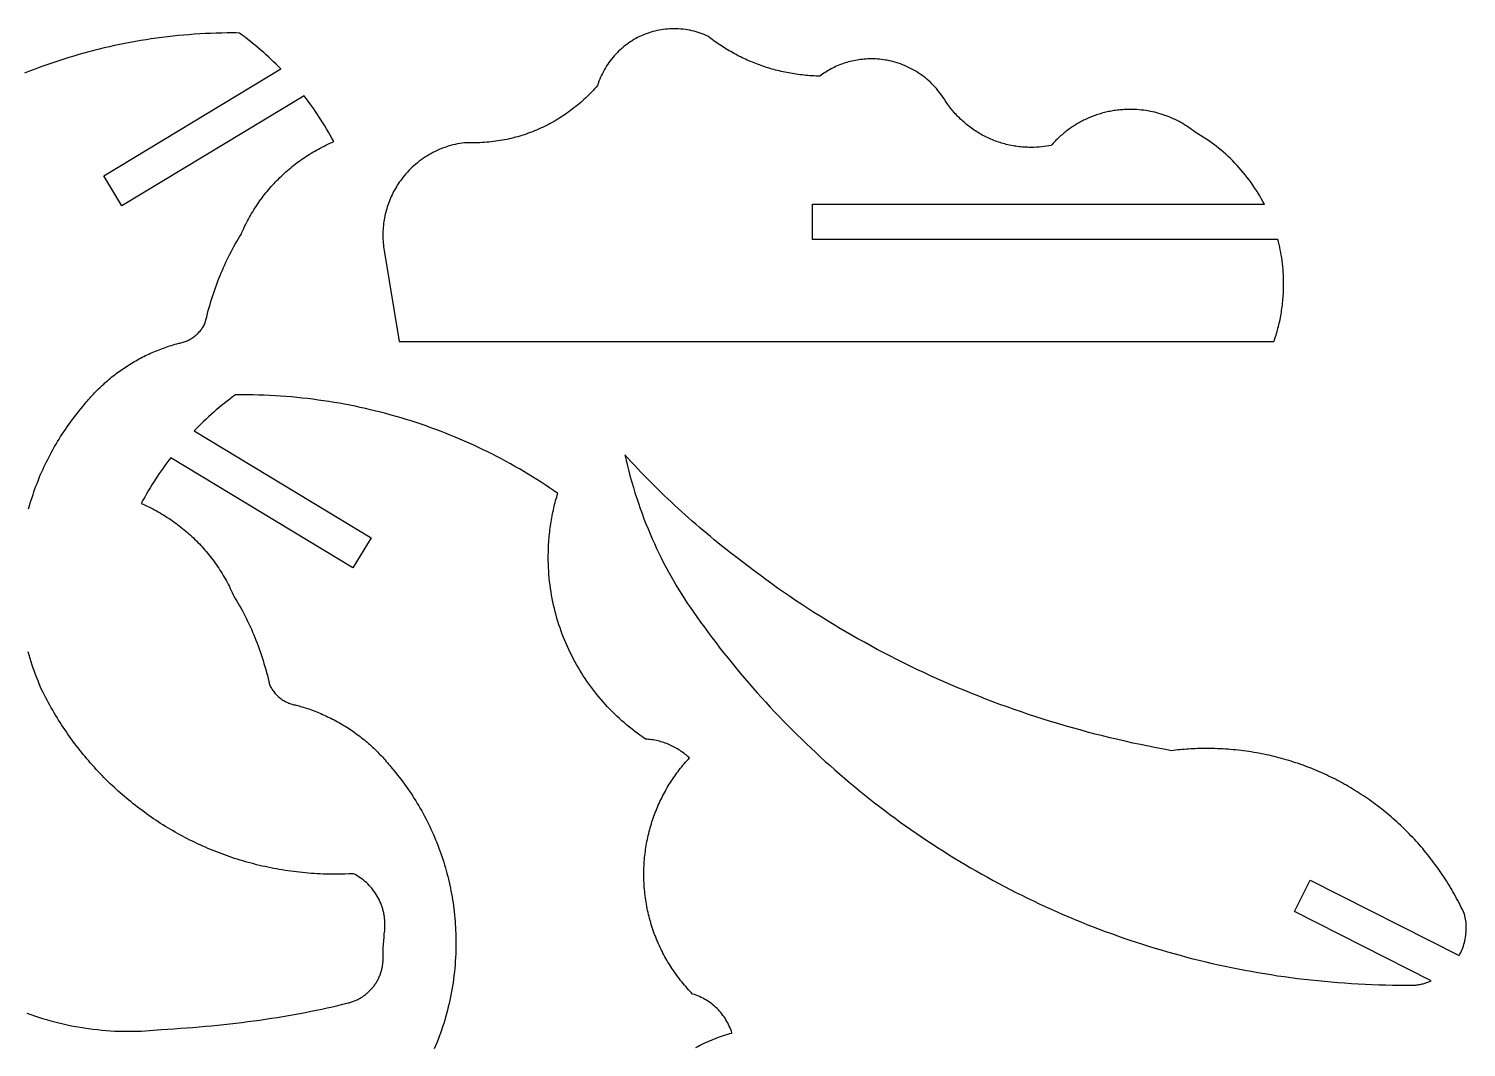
# Model space of a CAD drawing. Extents: x 296 to 476, y 465 to 753.
# Drawn here: x 397.6 to 460.4, y 636.6 to 681.1 of the extents above; entities that cross this region are included whole.
import ezdxf

# ---------------------------------------------------------------- set-up
doc = ezdxf.new("R2010")
doc.units = 0
doc.layers.add('Default_Layer', color=1, linetype='CONTINUOUS')

msp = doc.modelspace()

# ---------------------------------------------------------------- linework, layer by layer
at = {"layer": 'Default_Layer'}
for points in [[(397.579, 660.138), (397.615, 660.263), (397.651, 660.388), (397.689, 660.512), (397.728, 660.635), (397.769, 660.758), (397.811, 660.88), (397.854, 661.002), (397.899, 661.123), (397.944, 661.243), (397.991, 661.362), (398.04, 661.481), (398.089, 661.6), (398.14, 661.717), (398.192, 661.834), (398.245, 661.951), (398.299, 662.066), (398.355, 662.181), (398.412, 662.295), (398.47, 662.409), (398.529, 662.521), (398.589, 662.633), (398.651, 662.744), (398.713, 662.855), (398.777, 662.964), (398.842, 663.073), (398.908, 663.181), (398.975, 663.289), (399.044, 663.395), (399.113, 663.501), (399.184, 663.606), (399.255, 663.71), (399.328, 663.813), (399.401, 663.915), (399.476, 664.017), (399.552, 664.117), (399.629, 664.217), (399.707, 664.316), (399.785, 664.414), (399.865, 664.511), (399.946, 664.607), (399.995, 664.669), (400.045, 664.731), (400.095, 664.792), (400.146, 664.853), (400.197, 664.913), (400.249, 664.972), (400.302, 665.031), (400.355, 665.089), (400.409, 665.147), (400.463, 665.204), (400.518, 665.261), (400.573, 665.317), (400.629, 665.373), (400.685, 665.428), (400.742, 665.482), (400.8, 665.536), (400.858, 665.589), (400.916, 665.642), (400.975, 665.694), (401.035, 665.746), (401.095, 665.797), (401.156, 665.847), (401.217, 665.897), (401.279, 665.946), (401.341, 665.994), (401.404, 666.042), (401.467, 666.089), (401.531, 666.136), (401.595, 666.182), (401.66, 666.227), (401.725, 666.272), (401.791, 666.316), (401.857, 666.36), (401.924, 666.403), (401.991, 666.445), (402.059, 666.486), (402.127, 666.527), (402.195, 666.567), (402.265, 666.607), (402.334, 666.646), (402.404, 666.684), (402.475, 666.722), (402.546, 666.759), (402.617, 666.795), (402.689, 666.83), (402.762, 666.865), (402.834, 666.899), (402.908, 666.933), (402.981, 666.965), (403.056, 666.997), (403.13, 667.029), (403.205, 667.059), (403.281, 667.089), (403.357, 667.118), (403.433, 667.147), (403.51, 667.174), (403.587, 667.201), (403.664, 667.228), (403.742, 667.253), (403.821, 667.278), (403.9, 667.302), (403.979, 667.325), (404.059, 667.348), (404.139, 667.369), (404.187, 667.378), (404.235, 667.389), (404.282, 667.401), (404.329, 667.414), (404.375, 667.429), (404.42, 667.445), (404.465, 667.462), (404.509, 667.48), (404.552, 667.5), (404.594, 667.521), (404.636, 667.544), (404.677, 667.567), (404.717, 667.592), (404.757, 667.618), (404.795, 667.645), (404.833, 667.673), (404.869, 667.702), (404.905, 667.733), (404.94, 667.764), (404.974, 667.797), (405.007, 667.83), (405.039, 667.865), (405.07, 667.9), (405.1, 667.936), (405.129, 667.974), (405.156, 668.012), (405.183, 668.051), (405.209, 668.091), (405.233, 668.132), (405.256, 668.173), (405.278, 668.216), (405.299, 668.259), (405.33, 668.396), (405.363, 668.532), (405.397, 668.666), (405.432, 668.8), (405.469, 668.933), (405.506, 669.065), (405.545, 669.195), (405.585, 669.325), (405.626, 669.454), (405.668, 669.581), (405.711, 669.708), (405.756, 669.834), (405.801, 669.958), (405.848, 670.082), (405.896, 670.204), (405.944, 670.326), (405.994, 670.447), (406.045, 670.566), (406.097, 670.684), (406.15, 670.802), (406.204, 670.918), (406.259, 671.034), (406.315, 671.148), (406.372, 671.261), (406.43, 671.373), (406.489, 671.485), (406.549, 671.595), (406.61, 671.704), (406.672, 671.812), (406.735, 671.919), (406.798, 672.025), (406.863, 672.129), (406.9, 672.215), (406.939, 672.3), (406.978, 672.385), (407.018, 672.469), (407.059, 672.552), (407.101, 672.634), (407.144, 672.716), (407.188, 672.798), (407.233, 672.879), (407.278, 672.959), (407.325, 673.038), (407.372, 673.117), (407.42, 673.195), (407.469, 673.273), (407.519, 673.35), (407.57, 673.426), (407.622, 673.501), (407.674, 673.576), (407.728, 673.65), (407.782, 673.724), (407.837, 673.796), (407.893, 673.868), (407.95, 673.94), (408.007, 674.01), (408.065, 674.08), (408.124, 674.15), (408.184, 674.218), (408.245, 674.286), (408.307, 674.353), (408.369, 674.419), (408.432, 674.484), (408.496, 674.549), (408.56, 674.613), (408.626, 674.676), (408.692, 674.739), (408.759, 674.8), (408.826, 674.861), (408.894, 674.921), (408.964, 674.98), (409.033, 675.039), (409.104, 675.096), (409.175, 675.153), (409.247, 675.209), (409.32, 675.264), (409.393, 675.319), (409.467, 675.372), (409.542, 675.425), (409.617, 675.477), (409.693, 675.528), (409.77, 675.578), (409.847, 675.627), (409.925, 675.676), (410.004, 675.723), (410.083, 675.77), (410.163, 675.816), (410.244, 675.86), (410.325, 675.904), (410.407, 675.948), (410.49, 675.99), (410.573, 676.031), (410.657, 676.071), (410.741, 676.111), (410.826, 676.149), (410.912, 676.187), (410.835, 676.328), (410.758, 676.467), (410.68, 676.604), (410.602, 676.738), (410.523, 676.869), (410.444, 676.999), (410.364, 677.126), (410.284, 677.251), (410.203, 677.374), (410.122, 677.495), (410.04, 677.614), (409.958, 677.731), (409.875, 677.846), (409.791, 677.959), (409.707, 678.071), (409.622, 678.18), (401.657, 673.37), (400.862, 674.685), (400.862, 674.685), (408.601, 679.358), (408.498, 679.464), (408.393, 679.568), (408.288, 679.671), (408.181, 679.773), (408.073, 679.874), (407.964, 679.975), (407.853, 680.074), (407.741, 680.172), (407.628, 680.27), (407.513, 680.366), (407.397, 680.462), (407.279, 680.557), (407.159, 680.652), (407.038, 680.745), (406.915, 680.839), (406.79, 680.931), (406.651, 680.932), (406.5, 680.933), (406.259, 680.932), (406.018, 680.928), (405.777, 680.922), (405.537, 680.914), (405.298, 680.903), (405.059, 680.891), (404.821, 680.876), (404.584, 680.858), (404.347, 680.839), (404.111, 680.817), (403.875, 680.793), (403.641, 680.766), (403.407, 680.738), (403.173, 680.707), (402.941, 680.674), (402.709, 680.639), (402.478, 680.601), (402.248, 680.562), (402.018, 680.52), (401.789, 680.477), (401.561, 680.431), (401.334, 680.383), (401.108, 680.333), (400.883, 680.281), (400.658, 680.226), (400.434, 680.17), (400.211, 680.112), (399.989, 680.051), (399.768, 679.989), (399.548, 679.925), (399.329, 679.858), (399.111, 679.79), (398.894, 679.719), (398.677, 679.647), (398.462, 679.573), (398.248, 679.497), (398.034, 679.418), (397.822, 679.338), (397.611, 679.257), (397.401, 679.173)], [(426.745, 636.594), (426.827, 636.638), (426.91, 636.681), (426.994, 636.723), (427.078, 636.763), (427.163, 636.803), (427.248, 636.842), (427.334, 636.879), (427.421, 636.916), (427.508, 636.951), (427.596, 636.986), (427.685, 637.019), (427.774, 637.051), (427.863, 637.082), (427.954, 637.112), (428.045, 637.141), (428.136, 637.169), (428.228, 637.196), (428.321, 637.222), (428.295, 637.298), (428.268, 637.373), (428.239, 637.447), (428.207, 637.52), (428.174, 637.592), (428.138, 637.662), (428.1, 637.731), (428.06, 637.799), (428.019, 637.865), (427.975, 637.93), (427.93, 637.993), (427.882, 638.055), (427.833, 638.116), (427.782, 638.174), (427.73, 638.231), (427.675, 638.287), (427.619, 638.341), (427.562, 638.393), (427.502, 638.443), (427.442, 638.492), (427.379, 638.539), (427.316, 638.584), (427.25, 638.627), (427.184, 638.668), (427.116, 638.707), (427.046, 638.744), (426.976, 638.779), (426.904, 638.812), (426.83, 638.843), (426.756, 638.872), (426.68, 638.898), (426.604, 638.923), (426.542, 638.986), (426.481, 639.051), (426.422, 639.116), (426.362, 639.182), (426.304, 639.248), (426.246, 639.315), (426.189, 639.383), (426.133, 639.452), (426.078, 639.521), (426.023, 639.591), (425.97, 639.661), (425.917, 639.733), (425.865, 639.804), (425.814, 639.877), (425.763, 639.95), (425.714, 640.024), (425.665, 640.098), (425.617, 640.173), (425.57, 640.249), (425.524, 640.325), (425.479, 640.402), (425.435, 640.479), (425.391, 640.557), (425.349, 640.635), (425.307, 640.714), (425.267, 640.794), (425.227, 640.874), (425.188, 640.955), (425.15, 641.036), (425.113, 641.118), (425.077, 641.2), (425.042, 641.283), (425.008, 641.366), (424.975, 641.45), (424.943, 641.534), (424.912, 641.619), (424.882, 641.704), (424.853, 641.79), (424.825, 641.876), (424.797, 641.963), (424.771, 642.05), (424.746, 642.137), (424.722, 642.225), (424.699, 642.314), (424.677, 642.402), (424.657, 642.492), (424.637, 642.581), (424.618, 642.671), (424.6, 642.762), (424.584, 642.852), (424.568, 642.944), (424.554, 643.035), (424.541, 643.127), (424.529, 643.219), (424.518, 643.312), (424.508, 643.405), (424.499, 643.498), (424.491, 643.592), (424.485, 643.686), (424.48, 643.78), (424.476, 643.874), (424.473, 643.969), (424.471, 644.064), (424.47, 644.16), (424.471, 644.252), (424.472, 644.343), (424.475, 644.435), (424.479, 644.526), (424.484, 644.617), (424.49, 644.708), (424.497, 644.798), (424.505, 644.888), (424.514, 644.978), (424.525, 645.067), (424.536, 645.156), (424.548, 645.245), (424.562, 645.333), (424.576, 645.421), (424.591, 645.509), (424.608, 645.596), (424.625, 645.683), (424.644, 645.77), (424.663, 645.856), (424.683, 645.942), (424.705, 646.027), (424.727, 646.112), (424.75, 646.197), (424.775, 646.281), (424.8, 646.365), (424.826, 646.449), (424.853, 646.532), (424.881, 646.614), (424.91, 646.696), (424.94, 646.778), (424.971, 646.859), (425.003, 646.94), (425.035, 647.02), (425.069, 647.1), (425.103, 647.179), (425.138, 647.258), (425.175, 647.337), (425.212, 647.415), (425.25, 647.492), (425.288, 647.569), (425.328, 647.645), (425.368, 647.721), (425.41, 647.797), (425.452, 647.871), (425.495, 647.946), (425.539, 648.019), (425.583, 648.092), (425.629, 648.165), (425.675, 648.237), (425.722, 648.308), (425.77, 648.379), (425.818, 648.45), (425.867, 648.519), (425.918, 648.588), (425.968, 648.657), (426.02, 648.725), (426.072, 648.792), (426.126, 648.859), (426.179, 648.925), (426.234, 648.99), (426.289, 649.055), (426.345, 649.119), (426.402, 649.182), (426.46, 649.245), (426.412, 649.289), (426.363, 649.332), (426.314, 649.375), (426.263, 649.416), (426.212, 649.456), (426.16, 649.495), (426.107, 649.532), (426.053, 649.569), (425.998, 649.605), (425.942, 649.639), (425.886, 649.672), (425.828, 649.704), (425.77, 649.735), (425.711, 649.765), (425.652, 649.793), (425.592, 649.82), (425.531, 649.846), (425.469, 649.871), (425.406, 649.894), (425.343, 649.916), (425.28, 649.937), (425.215, 649.956), (425.15, 649.974), (425.085, 649.99), (425.019, 650.005), (424.952, 650.019), (424.885, 650.031), (424.817, 650.041), (424.748, 650.051), (424.68, 650.058), (424.61, 650.064), (424.54, 650.069), (424.42, 650.152), (424.302, 650.236), (424.184, 650.322), (424.068, 650.409), (423.954, 650.498), (423.84, 650.589), (423.729, 650.682), (423.618, 650.776), (423.51, 650.871), (423.402, 650.968), (423.296, 651.067), (423.192, 651.167), (423.089, 651.269), (422.988, 651.372), (422.888, 651.477), (422.79, 651.583), (422.694, 651.69), (422.599, 651.799), (422.506, 651.909), (422.414, 652.021), (422.324, 652.134), (422.236, 652.248), (422.15, 652.364), (422.065, 652.481), (421.982, 652.599), (421.901, 652.719), (421.821, 652.84), (421.743, 652.962), (421.668, 653.085), (421.594, 653.209), (421.521, 653.335), (421.451, 653.462), (421.383, 653.589), (421.316, 653.718), (421.252, 653.849), (421.189, 653.98), (421.128, 654.112), (421.07, 654.245), (421.013, 654.38), (420.958, 654.515), (420.906, 654.652), (420.855, 654.789), (420.806, 654.927), (420.76, 655.066), (420.716, 655.207), (420.673, 655.348), (420.633, 655.49), (420.595, 655.633), (420.559, 655.776), (420.526, 655.921), (420.494, 656.066), (420.465, 656.213), (420.438, 656.359), (420.413, 656.507), (420.391, 656.656), (420.371, 656.805), (420.353, 656.955), (420.337, 657.106), (420.324, 657.257), (420.313, 657.409), (420.305, 657.561), (420.299, 657.715), (420.295, 657.869), (420.294, 658.023), (420.294, 658.116), (420.296, 658.209), (420.298, 658.301), (420.301, 658.394), (420.305, 658.486), (420.309, 658.578), (420.315, 658.669), (420.322, 658.76), (420.329, 658.851), (420.337, 658.941), (420.346, 659.031), (420.356, 659.121), (420.366, 659.21), (420.377, 659.299), (420.389, 659.388), (420.402, 659.476), (420.416, 659.563), (420.43, 659.65), (420.446, 659.737), (420.461, 659.823), (420.478, 659.908), (420.495, 659.993), (420.514, 660.077), (420.532, 660.161), (420.552, 660.244), (420.572, 660.327), (420.593, 660.409), (420.615, 660.49), (420.637, 660.57), (420.66, 660.65), (420.684, 660.729), (420.708, 660.808), (420.527, 660.934), (420.344, 661.058), (420.16, 661.18), (419.975, 661.301), (419.788, 661.42), (419.6, 661.537), (419.411, 661.653), (419.22, 661.767), (419.029, 661.88), (418.836, 661.99), (418.641, 662.099), (418.446, 662.207), (418.249, 662.312), (418.051, 662.416), (417.852, 662.518), (417.652, 662.618), (417.451, 662.717), (417.248, 662.814), (417.044, 662.909), (416.84, 663.002), (416.634, 663.093), (416.427, 663.182), (416.219, 663.27), (416.009, 663.356), (415.799, 663.44), (415.588, 663.521), (415.376, 663.602), (415.162, 663.68), (414.948, 663.756), (414.733, 663.83), (414.516, 663.902), (414.299, 663.973), (414.081, 664.041), (413.862, 664.108), (413.642, 664.172), (413.421, 664.234), (413.199, 664.295), (412.976, 664.353), (412.752, 664.409), (412.527, 664.464), (412.302, 664.516), (412.076, 664.566), (411.849, 664.614), (411.621, 664.66), (411.392, 664.703), (411.162, 664.745), (410.932, 664.784), (410.701, 664.822), (410.469, 664.857), (410.237, 664.89), (410.003, 664.921), (409.769, 664.949), (409.535, 664.976), (409.299, 665), (409.063, 665.022), (408.826, 665.041), (408.589, 665.059), (408.351, 665.074), (408.112, 665.087), (407.873, 665.097), (407.633, 665.105), (407.392, 665.111), (407.151, 665.115), (406.91, 665.116), (406.759, 665.115), (406.62, 665.114), (406.496, 665.022), (406.372, 664.928), (406.251, 664.835), (406.131, 664.74), (406.013, 664.645), (405.897, 664.549), (405.782, 664.453), (405.669, 664.355), (405.557, 664.257), (405.446, 664.158), (405.337, 664.057), (405.229, 663.956), (405.122, 663.854), (405.017, 663.751), (404.913, 663.647), (404.809, 663.541), (412.548, 658.868), (412.548, 658.868), (411.753, 657.553), (403.788, 662.364), (403.703, 662.254), (403.619, 662.142), (403.535, 662.029), (403.452, 661.914), (403.37, 661.797), (403.288, 661.678), (403.207, 661.557), (403.126, 661.434), (403.046, 661.309), (402.966, 661.182), (402.887, 661.052), (402.808, 660.921), (402.73, 660.787), (402.653, 660.65), (402.575, 660.511), (402.498, 660.37), (402.584, 660.332), (402.669, 660.294), (402.753, 660.254), (402.837, 660.214), (402.92, 660.173), (403.003, 660.131), (403.085, 660.087), (403.166, 660.043), (403.247, 659.999), (403.327, 659.953), (403.406, 659.906), (403.485, 659.859), (403.563, 659.81), (403.64, 659.761), (403.717, 659.711), (403.793, 659.66), (403.868, 659.608), (403.943, 659.555), (404.017, 659.502), (404.09, 659.448), (404.163, 659.392), (404.235, 659.336), (404.306, 659.279), (404.377, 659.222), (404.447, 659.163), (404.516, 659.104), (404.584, 659.044), (404.652, 658.983), (404.718, 658.922), (404.784, 658.859), (404.85, 658.796), (404.914, 658.732), (404.978, 658.667), (405.041, 658.602), (405.103, 658.536), (405.165, 658.469), (405.226, 658.401), (405.286, 658.333), (405.345, 658.263), (405.403, 658.193), (405.461, 658.123), (405.517, 658.052), (405.573, 657.979), (405.628, 657.907), (405.682, 657.833), (405.736, 657.759), (405.788, 657.684), (405.84, 657.609), (405.891, 657.533), (405.941, 657.456), (405.99, 657.378), (406.038, 657.3), (406.085, 657.221), (406.132, 657.142), (406.178, 657.062), (406.222, 656.981), (406.266, 656.899), (406.309, 656.817), (406.351, 656.735), (406.392, 656.652), (406.432, 656.568), (406.471, 656.483), (406.51, 656.398), (406.547, 656.313), (406.612, 656.208), (406.675, 656.102), (406.738, 655.995), (406.8, 655.887), (406.861, 655.778), (406.921, 655.668), (406.98, 655.556), (407.038, 655.444), (407.095, 655.331), (407.151, 655.217), (407.206, 655.101), (407.26, 654.985), (407.313, 654.867), (407.365, 654.749), (407.416, 654.63), (407.466, 654.509), (407.514, 654.387), (407.562, 654.265), (407.609, 654.141), (407.654, 654.017), (407.699, 653.891), (407.742, 653.764), (407.784, 653.637), (407.825, 653.508), (407.865, 653.378), (407.904, 653.248), (407.941, 653.116), (407.978, 652.983), (408.013, 652.849), (408.047, 652.715), (408.08, 652.579), (408.111, 652.442), (408.132, 652.399), (408.154, 652.357), (408.177, 652.315), (408.202, 652.274), (408.227, 652.234), (408.254, 652.195), (408.281, 652.157), (408.31, 652.119), (408.34, 652.083), (408.371, 652.048), (408.403, 652.013), (408.436, 651.98), (408.47, 651.947), (408.505, 651.916), (408.541, 651.885), (408.577, 651.856), (408.615, 651.828), (408.653, 651.801), (408.693, 651.775), (408.733, 651.75), (408.774, 651.727), (408.816, 651.704), (408.858, 651.683), (408.901, 651.663), (408.945, 651.645), (408.99, 651.628), (409.035, 651.612), (409.081, 651.597), (409.128, 651.584), (409.175, 651.572), (409.223, 651.561), (409.272, 651.552), (409.352, 651.531), (409.431, 651.508), (409.51, 651.485), (409.589, 651.461), (409.668, 651.436), (409.746, 651.411), (409.823, 651.384), (409.9, 651.357), (409.977, 651.33), (410.054, 651.301), (410.129, 651.272), (410.205, 651.242), (410.28, 651.212), (410.354, 651.18), (410.429, 651.148), (410.502, 651.116), (410.576, 651.082), (410.648, 651.048), (410.721, 651.013), (410.793, 650.978), (410.864, 650.942), (410.935, 650.905), (411.006, 650.867), (411.076, 650.829), (411.145, 650.79), (411.215, 650.75), (411.283, 650.71), (411.351, 650.669), (411.419, 650.628), (411.486, 650.586), (411.553, 650.543), (411.619, 650.499), (411.685, 650.455), (411.75, 650.41), (411.815, 650.365), (411.879, 650.319), (411.943, 650.272), (412.006, 650.225), (412.069, 650.177), (412.131, 650.129), (412.193, 650.08), (412.254, 650.03), (412.315, 649.98), (412.375, 649.929), (412.435, 649.877), (412.494, 649.825), (412.552, 649.772), (412.61, 649.719), (412.668, 649.665), (412.725, 649.611), (412.781, 649.556), (412.837, 649.5), (412.892, 649.444), (412.947, 649.387), (413.001, 649.33), (413.055, 649.272), (413.108, 649.214), (413.161, 649.155), (413.213, 649.096), (413.264, 649.036), (413.315, 648.975), (413.365, 648.914), (413.415, 648.852), (413.464, 648.79), (413.545, 648.694), (413.625, 648.597), (413.703, 648.499), (413.781, 648.4), (413.858, 648.3), (413.934, 648.2), (414.009, 648.098), (414.082, 647.996), (414.155, 647.893), (414.227, 647.789), (414.297, 647.684), (414.366, 647.578), (414.435, 647.472), (414.502, 647.364), (414.568, 647.256), (414.633, 647.147), (414.697, 647.038), (414.759, 646.927), (414.821, 646.816), (414.881, 646.704), (414.94, 646.592), (414.998, 646.478), (415.055, 646.364), (415.111, 646.249), (415.165, 646.134), (415.218, 646.017), (415.27, 645.9), (415.321, 645.783), (415.37, 645.664), (415.419, 645.546), (415.466, 645.426), (415.511, 645.306), (415.556, 645.185), (415.599, 645.063), (415.641, 644.941), (415.682, 644.818), (415.721, 644.695), (415.759, 644.571), (415.796, 644.446), (415.831, 644.321), (415.865, 644.195), (415.897, 644.069), (415.929, 643.942), (415.959, 643.815), (415.987, 643.687), (416.014, 643.559), (416.04, 643.43), (416.064, 643.3), (416.087, 643.17), (416.109, 643.04), (416.129, 642.909), (416.148, 642.778), (416.165, 642.646), (416.181, 642.513), (416.195, 642.381), (416.208, 642.247), (416.219, 642.114), (416.229, 641.98), (416.237, 641.845), (416.244, 641.71), (416.25, 641.575), (416.254, 641.439), (416.256, 641.303), (416.257, 641.167), (416.256, 641.005), (416.252, 640.844), (416.247, 640.683), (416.239, 640.523), (416.23, 640.364), (416.218, 640.205), (416.204, 640.047), (416.189, 639.89), (416.171, 639.733), (416.151, 639.577), (416.129, 639.422), (416.106, 639.268), (416.08, 639.114), (416.052, 638.962), (416.023, 638.81), (415.991, 638.659), (415.958, 638.51), (415.923, 638.361), (415.886, 638.213), (415.847, 638.066), (415.807, 637.92), (415.765, 637.776), (415.721, 637.632), (415.675, 637.49), (415.627, 637.348), (415.578, 637.208), (415.527, 637.069), (415.475, 636.932), (415.421, 636.795), (415.365, 636.66), (415.307, 636.527)], [(397.498, 638.095), (397.668, 638.032), (397.841, 637.972), (398.014, 637.914), (398.19, 637.858), (398.366, 637.805), (398.544, 637.754), (398.723, 637.706), (398.904, 637.66), (399.086, 637.617), (399.269, 637.577), (399.453, 637.539), (399.638, 637.504), (399.825, 637.471), (400.012, 637.441), (400.201, 637.414), (400.39, 637.39), (400.581, 637.368), (400.772, 637.349), (400.965, 637.333), (401.158, 637.32), (401.352, 637.309), (401.547, 637.302), (401.743, 637.298), (401.939, 637.296), (402.129, 637.298), (402.317, 637.302), (402.504, 637.308), (402.687, 637.318), (402.867, 637.329), (403.043, 637.343), (403.214, 637.36), (403.379, 637.378), (403.657, 637.393), (403.934, 637.409), (404.211, 637.427), (404.486, 637.447), (404.759, 637.468), (405.032, 637.49), (405.303, 637.514), (405.573, 637.539), (405.842, 637.565), (406.109, 637.593), (406.375, 637.623), (406.639, 637.654), (406.901, 637.686), (407.162, 637.719), (407.422, 637.754), (407.68, 637.79), (407.936, 637.828), (408.19, 637.866), (408.442, 637.906), (408.693, 637.947), (408.942, 637.99), (409.189, 638.033), (409.434, 638.078), (409.677, 638.124), (409.918, 638.172), (410.156, 638.22), (410.393, 638.269), (410.628, 638.32), (410.86, 638.372), (411.09, 638.425), (411.318, 638.479), (411.543, 638.534), (411.584, 638.544), (411.625, 638.556), (411.665, 638.568), (411.705, 638.581), (411.744, 638.594), (411.783, 638.609), (411.822, 638.624), (411.86, 638.64), (411.898, 638.657), (411.936, 638.674), (411.973, 638.693), (412.009, 638.711), (412.045, 638.731), (412.081, 638.751), (412.116, 638.772), (412.151, 638.794), (412.185, 638.817), (412.218, 638.84), (412.252, 638.863), (412.284, 638.888), (412.316, 638.913), (412.348, 638.938), (412.379, 638.964), (412.41, 638.991), (412.439, 639.019), (412.469, 639.046), (412.498, 639.075), (412.526, 639.104), (412.553, 639.134), (412.58, 639.164), (412.607, 639.195), (412.632, 639.226), (412.658, 639.258), (412.682, 639.29), (412.706, 639.323), (412.729, 639.356), (412.752, 639.39), (412.773, 639.425), (412.794, 639.459), (412.815, 639.495), (412.835, 639.53), (412.854, 639.566), (412.872, 639.603), (412.889, 639.64), (412.906, 639.677), (412.922, 639.715), (412.937, 639.753), (412.952, 639.792), (412.966, 639.83), (412.979, 639.87), (412.991, 639.909), (413.002, 639.949), (413.013, 639.99), (413.022, 640.03), (413.031, 640.071), (413.039, 640.112), (413.046, 640.154), (413.053, 640.196), (413.058, 640.238), (413.063, 640.28), (413.066, 640.323), (413.069, 640.366), (413.071, 640.409), (413.072, 640.452), (413.073, 640.616), (413.077, 640.779), (413.082, 640.94), (413.09, 641.099), (413.1, 641.254), (413.112, 641.406), (413.126, 641.553), (413.142, 641.695), (413.147, 641.755), (413.151, 641.817), (413.154, 641.882), (413.155, 641.949), (413.154, 641.994), (413.153, 642.04), (413.151, 642.085), (413.148, 642.13), (413.145, 642.174), (413.14, 642.219), (413.135, 642.263), (413.129, 642.307), (413.123, 642.35), (413.115, 642.394), (413.107, 642.437), (413.098, 642.48), (413.088, 642.523), (413.078, 642.565), (413.067, 642.607), (413.055, 642.649), (413.043, 642.69), (413.03, 642.732), (413.016, 642.773), (413.001, 642.813), (412.97, 642.893), (412.936, 642.972), (412.9, 643.05), (412.86, 643.126), (412.819, 643.2), (412.775, 643.273), (412.728, 643.344), (412.68, 643.414), (412.628, 643.482), (412.575, 643.548), (412.52, 643.613), (412.462, 643.675), (412.402, 643.736), (412.34, 643.794), (412.276, 643.851), (412.21, 643.905), (412.143, 643.957), (412.073, 644.007), (412.002, 644.055), (411.929, 644.101), (411.854, 644.144), (411.778, 644.184), (411.686, 644.179), (411.591, 644.175), (411.393, 644.168), (411.186, 644.163), (411.082, 644.162), (410.976, 644.162), (410.845, 644.162), (410.714, 644.164), (410.583, 644.167), (410.452, 644.171), (410.322, 644.177), (410.192, 644.183), (410.063, 644.191), (409.933, 644.2), (409.804, 644.209), (409.676, 644.221), (409.547, 644.233), (409.42, 644.246), (409.292, 644.261), (409.165, 644.276), (409.038, 644.293), (408.911, 644.311), (408.785, 644.33), (408.659, 644.35), (408.534, 644.371), (408.408, 644.393), (408.284, 644.417), (408.159, 644.441), (408.035, 644.467), (407.912, 644.493), (407.789, 644.521), (407.666, 644.55), (407.543, 644.579), (407.421, 644.61), (407.3, 644.642), (407.179, 644.675), (407.058, 644.709), (406.938, 644.744), (406.818, 644.78), (406.699, 644.818), (406.58, 644.856), (406.461, 644.895), (406.343, 644.935), (406.226, 644.976), (406.108, 645.018), (405.992, 645.062), (405.876, 645.106), (405.76, 645.151), (405.645, 645.197), (405.53, 645.244), (405.416, 645.292), (405.302, 645.342), (405.189, 645.392), (405.076, 645.443), (404.964, 645.495), (404.853, 645.548), (404.741, 645.601), (404.631, 645.656), (404.521, 645.712), (404.411, 645.769), (404.302, 645.826), (404.194, 645.885), (404.086, 645.944), (403.979, 646.005), (403.872, 646.066), (403.766, 646.128), (403.66, 646.191), (403.555, 646.255), (403.451, 646.32), (403.347, 646.386), (403.244, 646.453), (403.141, 646.52), (403.039, 646.588), (402.938, 646.658), (402.837, 646.728), (402.737, 646.799), (402.638, 646.871), (402.539, 646.943), (402.44, 647.017), (402.343, 647.091), (402.246, 647.166), (402.149, 647.242), (402.054, 647.319), (401.959, 647.397), (401.864, 647.475), (401.771, 647.554), (401.678, 647.634), (401.585, 647.715), (401.494, 647.797), (401.403, 647.879), (401.313, 647.962), (401.223, 648.046), (401.134, 648.131), (401.046, 648.217), (400.959, 648.303), (400.872, 648.39), (400.786, 648.478), (400.701, 648.566), (400.616, 648.656), (400.533, 648.746), (400.45, 648.836), (400.367, 648.928), (400.286, 649.02), (400.205, 649.113), (400.125, 649.207), (400.046, 649.301), (399.968, 649.396), (399.89, 649.492), (399.813, 649.588), (399.737, 649.685), (399.662, 649.783), (399.587, 649.882), (399.514, 649.981), (399.441, 650.081), (399.369, 650.181), (399.297, 650.282), (399.227, 650.384), (399.158, 650.487), (399.089, 650.59), (399.021, 650.694), (398.954, 650.798), (398.888, 650.903), (398.822, 651.009), (398.758, 651.115), (398.694, 651.222), (398.632, 651.33), (398.57, 651.438), (398.509, 651.546), (398.449, 651.656), (398.389, 651.766), (398.331, 651.876), (398.274, 651.987), (398.217, 652.099), (398.162, 652.211), (398.103, 652.344), (398.045, 652.477), (397.99, 652.612), (397.935, 652.749), (397.883, 652.886), (397.832, 653.025), (397.783, 653.165), (397.735, 653.306), (397.69, 653.449), (397.646, 653.592), (397.603, 653.737), (397.563, 653.883)]]:
    msp.add_lwpolyline(points, dxfattribs=at)
for points in [[(431.836, 673.444), (451.596, 673.444), (451.529, 673.569), (451.461, 673.692), (451.391, 673.813), (451.319, 673.933), (451.245, 674.052), (451.169, 674.168), (451.091, 674.283), (451.011, 674.397), (450.93, 674.509), (450.846, 674.619), (450.761, 674.727), (450.673, 674.834), (450.584, 674.939), (450.493, 675.043), (450.401, 675.145), (450.306, 675.245), (450.21, 675.343), (450.112, 675.44), (450.012, 675.535), (449.911, 675.628), (449.808, 675.719), (449.703, 675.809), (449.596, 675.896), (449.488, 675.982), (449.378, 676.066), (449.267, 676.148), (449.153, 676.228), (449.039, 676.307), (448.922, 676.383), (448.804, 676.458), (448.685, 676.531), (448.563, 676.602), (448.49, 676.659), (448.416, 676.714), (448.341, 676.768), (448.264, 676.821), (448.186, 676.872), (448.107, 676.922), (448.027, 676.97), (447.946, 677.016), (447.864, 677.061), (447.78, 677.104), (447.696, 677.146), (447.611, 677.186), (447.524, 677.224), (447.437, 677.26), (447.349, 677.295), (447.259, 677.327), (447.169, 677.358), (447.078, 677.388), (446.986, 677.415), (446.894, 677.44), (446.8, 677.464), (446.706, 677.486), (446.611, 677.505), (446.515, 677.523), (446.419, 677.539), (446.322, 677.552), (446.224, 677.564), (446.126, 677.574), (446.027, 677.581), (445.927, 677.587), (445.827, 677.59), (445.726, 677.591), (445.662, 677.591), (445.598, 677.589), (445.534, 677.587), (445.471, 677.584), (445.407, 677.58), (445.344, 677.575), (445.281, 677.57), (445.219, 677.563), (445.156, 677.556), (445.094, 677.547), (445.032, 677.538), (444.971, 677.529), (444.909, 677.518), (444.848, 677.507), (444.788, 677.494), (444.727, 677.481), (444.667, 677.467), (444.607, 677.453), (444.548, 677.437), (444.489, 677.421), (444.43, 677.404), (444.371, 677.386), (444.313, 677.368), (444.255, 677.348), (444.197, 677.328), (444.14, 677.307), (444.083, 677.286), (444.027, 677.264), (443.971, 677.241), (443.915, 677.217), (443.86, 677.192), (443.805, 677.167), (443.75, 677.141), (443.696, 677.115), (443.642, 677.088), (443.589, 677.06), (443.536, 677.031), (443.483, 677.002), (443.431, 676.972), (443.379, 676.941), (443.328, 676.91), (443.277, 676.878), (443.227, 676.845), (443.177, 676.812), (443.127, 676.778), (443.078, 676.743), (443.03, 676.708), (442.982, 676.673), (442.934, 676.636), (442.887, 676.599), (442.84, 676.562), (442.794, 676.523), (442.749, 676.484), (442.703, 676.445), (442.659, 676.405), (442.615, 676.365), (442.571, 676.323), (442.528, 676.282), (442.486, 676.24), (442.444, 676.197), (442.402, 676.153), (442.362, 676.109), (442.321, 676.065), (442.282, 676.02), (442.18, 676), (442.075, 675.982), (441.967, 675.967), (441.856, 675.955), (441.744, 675.945), (441.629, 675.937), (441.513, 675.933), (441.454, 675.932), (441.396, 675.931), (441.321, 675.932), (441.247, 675.934), (441.173, 675.937), (441.1, 675.941), (441.027, 675.946), (440.954, 675.953), (440.881, 675.961), (440.809, 675.97), (440.737, 675.98), (440.666, 675.991), (440.595, 676.003), (440.524, 676.016), (440.454, 676.031), (440.384, 676.047), (440.314, 676.063), (440.245, 676.081), (440.177, 676.1), (440.108, 676.12), (440.041, 676.141), (439.973, 676.163), (439.907, 676.186), (439.84, 676.21), (439.775, 676.235), (439.709, 676.261), (439.644, 676.289), (439.58, 676.317), (439.516, 676.346), (439.453, 676.376), (439.39, 676.407), (439.328, 676.439), (439.266, 676.472), (439.205, 676.506), (439.145, 676.541), (439.085, 676.576), (439.026, 676.613), (438.967, 676.651), (438.909, 676.689), (438.851, 676.728), (438.795, 676.769), (438.738, 676.81), (438.683, 676.852), (438.628, 676.895), (438.574, 676.938), (438.52, 676.983), (438.467, 677.028), (438.415, 677.074), (438.364, 677.121), (438.313, 677.169), (438.263, 677.217), (438.214, 677.266), (438.165, 677.316), (438.117, 677.367), (438.07, 677.419), (438.024, 677.471), (437.979, 677.524), (437.934, 677.578), (437.89, 677.632), (437.847, 677.688), (437.805, 677.743), (437.763, 677.8), (437.723, 677.857), (437.683, 677.915), (437.644, 677.974), (437.606, 678.033), (437.553, 678.114), (437.498, 678.194), (437.442, 678.273), (437.383, 678.35), (437.323, 678.425), (437.261, 678.499), (437.197, 678.571), (437.131, 678.641), (437.063, 678.709), (436.994, 678.776), (436.924, 678.841), (436.851, 678.904), (436.777, 678.966), (436.702, 679.025), (436.625, 679.082), (436.546, 679.138), (436.466, 679.192), (436.384, 679.243), (436.301, 679.293), (436.217, 679.34), (436.131, 679.386), (436.044, 679.429), (435.956, 679.47), (435.866, 679.509), (435.775, 679.545), (435.683, 679.58), (435.589, 679.612), (435.495, 679.642), (435.399, 679.669), (435.302, 679.694), (435.205, 679.717), (435.106, 679.737), (435.027, 679.751), (434.946, 679.764), (434.862, 679.774), (434.776, 679.783), (434.689, 679.791), (434.6, 679.796), (434.51, 679.799), (434.42, 679.8), (434.34, 679.799), (434.261, 679.797), (434.182, 679.793), (434.103, 679.787), (434.025, 679.78), (433.948, 679.771), (433.871, 679.76), (433.794, 679.748), (433.718, 679.735), (433.643, 679.72), (433.568, 679.703), (433.494, 679.685), (433.42, 679.666), (433.347, 679.645), (433.275, 679.623), (433.203, 679.599), (433.132, 679.574), (433.062, 679.548), (432.992, 679.52), (432.923, 679.491), (432.855, 679.46), (432.788, 679.429), (432.721, 679.396), (432.655, 679.362), (432.59, 679.326), (432.526, 679.289), (432.463, 679.252), (432.401, 679.212), (432.339, 679.172), (432.278, 679.131), (432.219, 679.088), (432.16, 679.045), (432.073, 679.047), (431.987, 679.05), (431.9, 679.054), (431.814, 679.059), (431.728, 679.065), (431.643, 679.071), (431.557, 679.079), (431.472, 679.087), (431.387, 679.096), (431.303, 679.106), (431.218, 679.117), (431.134, 679.129), (431.051, 679.142), (430.967, 679.155), (430.884, 679.17), (430.801, 679.185), (430.719, 679.201), (430.637, 679.217), (430.555, 679.235), (430.473, 679.253), (430.392, 679.273), (430.311, 679.293), (430.23, 679.313), (430.15, 679.335), (430.07, 679.357), (429.991, 679.38), (429.912, 679.404), (429.833, 679.429), (429.754, 679.454), (429.676, 679.481), (429.599, 679.508), (429.521, 679.535), (429.444, 679.564), (429.368, 679.593), (429.292, 679.623), (429.216, 679.653), (429.14, 679.685), (429.065, 679.717), (428.991, 679.75), (428.917, 679.783), (428.843, 679.818), (428.77, 679.853), (428.697, 679.888), (428.624, 679.925), (428.552, 679.962), (428.481, 679.999), (428.41, 680.038), (428.339, 680.077), (428.269, 680.116), (428.199, 680.157), (428.13, 680.198), (428.061, 680.24), (427.993, 680.282), (427.925, 680.325), (427.858, 680.369), (427.791, 680.413), (427.724, 680.458), (427.659, 680.503), (427.593, 680.55), (427.528, 680.596), (427.464, 680.644), (427.4, 680.692), (427.337, 680.74), (427.274, 680.79), (427.192, 680.827), (427.108, 680.863), (427.023, 680.897), (426.936, 680.928), (426.847, 680.957), (426.757, 680.984), (426.666, 681.009), (426.574, 681.031), (426.48, 681.051), (426.385, 681.068), (426.289, 681.083), (426.192, 681.095), (426.094, 681.104), (425.995, 681.111), (425.896, 681.116), (425.796, 681.117), (425.699, 681.116), (425.603, 681.112), (425.508, 681.105), (425.414, 681.097), (425.321, 681.085), (425.228, 681.071), (425.137, 681.055), (425.046, 681.037), (424.957, 681.017), (424.869, 680.994), (424.782, 680.969), (424.697, 680.942), (424.613, 680.913), (424.53, 680.882), (424.449, 680.849), (424.37, 680.814), (424.284, 680.773), (424.2, 680.731), (424.117, 680.687), (424.035, 680.64), (423.955, 680.592), (423.876, 680.541), (423.799, 680.489), (423.723, 680.435), (423.649, 680.379), (423.577, 680.321), (423.506, 680.261), (423.437, 680.199), (423.369, 680.136), (423.303, 680.071), (423.239, 680.004), (423.177, 679.936), (423.116, 679.866), (423.058, 679.794), (423.001, 679.721), (422.946, 679.646), (422.893, 679.57), (422.842, 679.492), (422.793, 679.413), (422.746, 679.332), (422.701, 679.25), (422.658, 679.166), (422.617, 679.081), (422.579, 678.995), (422.542, 678.907), (422.508, 678.819), (422.476, 678.729), (422.446, 678.637), (422.384, 678.566), (422.32, 678.495), (422.256, 678.425), (422.191, 678.355), (422.124, 678.287), (422.057, 678.22), (421.99, 678.153), (421.921, 678.087), (421.851, 678.023), (421.781, 677.959), (421.71, 677.896), (421.638, 677.834), (421.565, 677.773), (421.491, 677.713), (421.417, 677.654), (421.342, 677.596), (421.266, 677.539), (421.189, 677.482), (421.111, 677.427), (421.033, 677.373), (420.954, 677.32), (420.874, 677.268), (420.794, 677.217), (420.713, 677.167), (420.631, 677.118), (420.549, 677.07), (420.465, 677.023), (420.382, 676.977), (420.297, 676.933), (420.212, 676.889), (420.126, 676.847), (420.04, 676.805), (419.953, 676.765), (419.865, 676.726), (419.777, 676.688), (419.688, 676.651), (419.598, 676.616), (419.508, 676.581), (419.418, 676.548), (419.326, 676.516), (419.235, 676.485), (419.142, 676.456), (419.05, 676.427), (418.956, 676.4), (418.862, 676.374), (418.768, 676.349), (418.673, 676.326), (418.578, 676.304), (418.482, 676.283), (418.386, 676.263), (418.289, 676.245), (418.192, 676.228), (418.094, 676.212), (417.996, 676.198), (417.898, 676.185), (417.799, 676.173), (417.699, 676.163), (417.6, 676.154), (417.5, 676.146), (417.399, 676.14), (417.298, 676.135), (417.197, 676.131), (417.096, 676.129), (416.994, 676.128), (416.9, 676.129), (416.808, 676.131), (416.719, 676.133), (416.636, 676.137), (416.53, 676.122), (416.425, 676.105), (416.321, 676.085), (416.218, 676.062), (416.116, 676.037), (416.015, 676.01), (415.916, 675.98), (415.817, 675.947), (415.72, 675.913), (415.624, 675.876), (415.529, 675.836), (415.435, 675.794), (415.343, 675.751), (415.252, 675.704), (415.162, 675.656), (415.074, 675.606), (414.987, 675.553), (414.902, 675.498), (414.818, 675.442), (414.735, 675.383), (414.654, 675.322), (414.575, 675.26), (414.497, 675.195), (414.421, 675.129), (414.347, 675.06), (414.274, 674.99), (414.203, 674.918), (414.134, 674.845), (414.066, 674.769), (414, 674.692), (413.936, 674.613), (413.874, 674.533), (413.827, 674.47), (413.782, 674.405), (413.737, 674.34), (413.694, 674.273), (413.652, 674.206), (413.612, 674.138), (413.572, 674.068), (413.534, 673.998), (413.498, 673.927), (413.462, 673.855), (413.428, 673.783), (413.396, 673.709), (413.364, 673.635), (413.335, 673.559), (413.306, 673.484), (413.28, 673.407), (413.254, 673.33), (413.23, 673.251), (413.208, 673.173), (413.187, 673.093), (413.168, 673.013), (413.15, 672.933), (413.134, 672.851), (413.12, 672.769), (413.107, 672.687), (413.096, 672.604), (413.086, 672.52), (413.078, 672.436), (413.072, 672.352), (413.068, 672.266), (413.065, 672.181), (413.064, 672.095), (413.065, 672.007), (413.068, 671.92), (413.072, 671.834), (413.078, 671.749), (413.086, 671.666), (413.096, 671.585), (413.106, 671.506), (413.119, 671.43), (413.779, 667.44), (452.009, 667.44), (452.034, 667.511), (452.058, 667.582), (452.082, 667.654), (452.105, 667.727), (452.128, 667.8), (452.149, 667.874), (452.17, 667.949), (452.19, 668.024), (452.21, 668.099), (452.229, 668.175), (452.247, 668.252), (452.264, 668.329), (452.28, 668.407), (452.296, 668.485), (452.311, 668.564), (452.325, 668.643), (452.338, 668.723), (452.351, 668.803), (452.363, 668.884), (452.373, 668.964), (452.383, 669.046), (452.393, 669.127), (452.401, 669.209), (452.409, 669.292), (452.415, 669.374), (452.421, 669.457), (452.426, 669.541), (452.43, 669.624), (452.433, 669.708), (452.436, 669.792), (452.437, 669.877), (452.437, 669.961), (452.436, 670.091), (452.433, 670.22), (452.428, 670.348), (452.421, 670.475), (452.411, 670.602), (452.4, 670.727), (452.387, 670.852), (452.371, 670.975), (452.354, 671.097), (452.335, 671.218), (452.314, 671.337), (452.292, 671.455), (452.268, 671.571), (452.242, 671.685), (452.214, 671.798), (452.185, 671.908), (431.836, 671.908), (431.836, 673.444)], [(452.905, 642.54), (453.6, 643.909), (460.11, 640.604), (460.145, 640.671), (460.179, 640.739), (460.211, 640.808), (460.24, 640.879), (460.268, 640.951), (460.294, 641.024), (460.317, 641.099), (460.338, 641.174), (460.357, 641.251), (460.373, 641.329), (460.387, 641.408), (460.399, 641.488), (460.408, 641.568), (460.414, 641.65), (460.418, 641.732), (460.42, 641.815), (460.419, 641.894), (460.415, 641.972), (460.409, 642.05), (460.401, 642.126), (460.391, 642.2), (460.378, 642.273), (460.364, 642.343), (460.348, 642.412), (460.301, 642.512), (460.253, 642.613), (460.204, 642.712), (460.154, 642.812), (460.103, 642.91), (460.052, 643.009), (460, 643.106), (459.947, 643.203), (459.893, 643.3), (459.838, 643.396), (459.783, 643.492), (459.727, 643.587), (459.67, 643.681), (459.612, 643.775), (459.553, 643.868), (459.494, 643.961), (459.434, 644.053), (459.373, 644.144), (459.312, 644.235), (459.249, 644.326), (459.186, 644.415), (459.122, 644.505), (459.058, 644.593), (458.992, 644.681), (458.926, 644.769), (458.86, 644.855), (458.792, 644.941), (458.724, 645.027), (458.655, 645.112), (458.585, 645.196), (458.515, 645.28), (458.444, 645.363), (458.372, 645.445), (458.3, 645.527), (458.227, 645.608), (458.153, 645.688), (458.079, 645.768), (458.004, 645.847), (457.928, 645.925), (457.851, 646.003), (457.774, 646.08), (457.697, 646.156), (457.618, 646.232), (457.539, 646.306), (457.46, 646.381), (457.379, 646.454), (457.298, 646.527), (457.217, 646.599), (457.135, 646.67), (457.052, 646.741), (456.968, 646.811), (456.885, 646.88), (456.8, 646.949), (456.715, 647.016), (456.629, 647.083), (456.543, 647.149), (456.456, 647.215), (456.368, 647.28), (456.28, 647.344), (456.191, 647.407), (456.102, 647.469), (456.012, 647.531), (455.922, 647.592), (455.831, 647.652), (455.74, 647.711), (455.648, 647.769), (455.555, 647.827), (455.462, 647.884), (455.369, 647.94), (455.275, 647.995), (455.18, 648.05), (455.085, 648.103), (454.989, 648.156), (454.893, 648.208), (454.796, 648.259), (454.699, 648.31), (454.602, 648.359), (454.504, 648.408), (454.405, 648.455), (454.306, 648.502), (454.206, 648.548), (454.106, 648.593), (454.006, 648.638), (453.905, 648.681), (453.804, 648.724), (453.702, 648.765), (453.6, 648.806), (453.497, 648.846), (453.394, 648.885), (453.29, 648.923), (453.186, 648.96), (453.082, 648.997), (452.977, 649.032), (452.872, 649.066), (452.766, 649.1), (452.66, 649.132), (452.554, 649.164), (452.447, 649.195), (452.34, 649.225), (452.232, 649.253), (452.124, 649.281), (452.016, 649.308), (451.907, 649.334), (451.798, 649.359), (451.688, 649.383), (451.578, 649.406), (451.468, 649.428), (451.358, 649.45), (451.247, 649.47), (451.136, 649.489), (451.024, 649.507), (450.912, 649.524), (450.8, 649.54), (450.687, 649.555), (450.575, 649.569), (450.462, 649.582), (450.348, 649.595), (450.234, 649.606), (450.12, 649.616), (450.006, 649.625), (449.891, 649.633), (449.776, 649.639), (449.661, 649.645), (449.546, 649.65), (449.43, 649.654), (449.314, 649.656), (449.198, 649.658), (449.081, 649.659), (448.98, 649.658), (448.878, 649.657), (448.777, 649.655), (448.676, 649.652), (448.576, 649.649), (448.477, 649.644), (448.379, 649.639), (448.281, 649.633), (448.184, 649.627), (448.088, 649.62), (447.994, 649.612), (447.9, 649.603), (447.808, 649.594), (447.717, 649.584), (447.628, 649.574), (447.541, 649.562), (447.2, 649.624), (446.861, 649.689), (446.523, 649.756), (446.186, 649.825), (445.85, 649.897), (445.516, 649.971), (445.183, 650.048), (444.852, 650.127), (444.521, 650.208), (444.192, 650.291), (443.865, 650.377), (443.538, 650.466), (443.213, 650.556), (442.889, 650.649), (442.567, 650.744), (442.246, 650.842), (441.926, 650.942), (441.608, 651.044), (441.291, 651.148), (440.975, 651.254), (440.661, 651.363), (440.348, 651.474), (440.037, 651.587), (439.727, 651.703), (439.418, 651.82), (439.111, 651.94), (438.805, 652.062), (438.5, 652.186), (438.197, 652.312), (437.896, 652.44), (437.596, 652.571), (437.297, 652.703), (437, 652.838), (436.704, 652.975), (436.41, 653.114), (436.117, 653.254), (435.826, 653.397), (435.536, 653.542), (435.248, 653.689), (434.961, 653.838), (434.675, 653.99), (434.392, 654.143), (434.109, 654.298), (433.829, 654.455), (433.549, 654.614), (433.272, 654.775), (432.995, 654.938), (432.721, 655.102), (432.448, 655.269), (432.176, 655.438), (431.906, 655.608), (431.638, 655.781), (431.371, 655.955), (431.106, 656.131), (430.842, 656.309), (430.581, 656.489), (430.32, 656.671), (430.061, 656.855), (429.804, 657.04), (429.549, 657.227), (429.295, 657.416), (429.043, 657.607), (428.792, 657.8), (428.543, 657.994), (428.374, 658.124), (428.205, 658.255), (428.038, 658.386), (427.872, 658.518), (427.707, 658.65), (427.544, 658.783), (427.381, 658.917), (427.22, 659.051), (427.06, 659.186), (426.9, 659.322), (426.742, 659.458), (426.585, 659.595), (426.429, 659.733), (426.274, 659.871), (426.12, 660.01), (425.967, 660.15), (425.815, 660.29), (425.664, 660.432), (425.513, 660.574), (425.364, 660.717), (425.216, 660.861), (425.068, 661.005), (424.921, 661.15), (424.776, 661.297), (424.631, 661.444), (424.486, 661.592), (424.343, 661.74), (424.2, 661.89), (424.059, 662.041), (423.917, 662.192), (423.777, 662.345), (423.637, 662.498), (423.693, 662.255), (423.752, 662.013), (423.813, 661.774), (423.877, 661.536), (423.943, 661.3), (424.012, 661.066), (424.083, 660.833), (424.157, 660.603), (424.234, 660.374), (424.312, 660.148), (424.394, 659.923), (424.477, 659.7), (424.563, 659.479), (424.652, 659.26), (424.742, 659.042), (424.835, 658.827), (424.931, 658.614), (425.028, 658.402), (425.128, 658.193), (425.23, 657.985), (425.335, 657.779), (425.441, 657.575), (425.55, 657.374), (425.661, 657.174), (425.774, 656.976), (425.889, 656.78), (426.006, 656.586), (426.125, 656.394), (426.246, 656.204), (426.369, 656.016), (426.495, 655.83), (426.622, 655.646), (426.785, 655.414), (426.95, 655.183), (427.117, 654.954), (427.285, 654.726), (427.455, 654.499), (427.626, 654.274), (427.799, 654.05), (427.974, 653.827), (428.15, 653.606), (428.327, 653.386), (428.507, 653.167), (428.687, 652.95), (428.87, 652.734), (429.053, 652.52), (429.238, 652.307), (429.425, 652.095), (429.613, 651.885), (429.803, 651.676), (429.994, 651.469), (430.187, 651.263), (430.381, 651.059), (430.577, 650.856), (430.774, 650.654), (430.972, 650.454), (431.172, 650.256), (431.373, 650.059), (431.576, 649.863), (431.78, 649.669), (431.985, 649.476), (432.192, 649.285), (432.4, 649.096), (432.61, 648.908), (432.821, 648.722), (433.033, 648.537), (433.246, 648.354), (433.461, 648.172), (433.678, 647.992), (433.895, 647.813), (434.114, 647.636), (434.334, 647.461), (434.556, 647.288), (434.778, 647.116), (435.002, 646.945), (435.228, 646.776), (435.454, 646.609), (435.682, 646.444), (435.911, 646.28), (436.141, 646.118), (436.372, 645.958), (436.605, 645.799), (436.839, 645.642), (437.074, 645.487), (437.31, 645.333), (437.548, 645.181), (437.786, 645.031), (438.026, 644.883), (438.267, 644.736), (438.509, 644.591), (438.752, 644.448), (438.996, 644.307), (439.242, 644.167), (439.488, 644.029), (439.736, 643.893), (439.985, 643.759), (440.235, 643.627), (440.486, 643.496), (440.737, 643.368), (440.991, 643.241), (441.245, 643.116), (441.5, 642.993), (441.756, 642.871), (442.013, 642.752), (442.271, 642.634), (442.531, 642.519), (442.791, 642.405), (443.052, 642.293), (443.314, 642.183), (443.577, 642.075), (443.841, 641.969), (444.107, 641.865), (444.373, 641.763), (444.64, 641.663), (444.908, 641.565), (445.176, 641.469), (445.446, 641.374), (445.717, 641.282), (445.989, 641.192), (446.261, 641.104), (446.534, 641.017), (446.809, 640.933), (447.084, 640.851), (447.36, 640.771), (447.636, 640.693), (447.914, 640.617), (448.193, 640.543), (448.472, 640.471), (448.752, 640.401), (449.033, 640.333), (449.315, 640.267), (449.597, 640.204), (449.881, 640.143), (450.165, 640.083), (450.45, 640.026), (450.735, 639.971), (451.022, 639.918), (451.309, 639.868), (451.597, 639.819), (451.885, 639.773), (452.174, 639.728), (452.464, 639.686), (452.755, 639.647), (453.047, 639.609), (453.339, 639.574), (453.631, 639.54), (453.925, 639.51), (454.219, 639.481), (454.514, 639.454), (454.809, 639.43), (455.105, 639.408), (455.402, 639.389), (455.699, 639.371), (455.997, 639.356), (456.295, 639.343), (456.594, 639.333), (456.894, 639.325), (457.194, 639.319), (457.495, 639.315), (457.796, 639.314), (458.013, 639.315), (458.214, 639.317), (458.261, 639.323), (458.307, 639.33), (458.353, 639.338), (458.398, 639.346), (458.443, 639.356), (458.487, 639.366), (458.53, 639.376), (458.573, 639.388), (458.615, 639.4), (458.657, 639.412), (458.698, 639.425), (458.738, 639.439), (458.778, 639.453), (458.816, 639.468), (458.854, 639.484), (458.892, 639.5), (452.905, 642.54)]]:
    msp.add_lwpolyline(points, close=True, dxfattribs=at)

doc.saveas('drawing.dxf')
